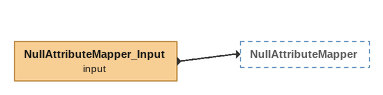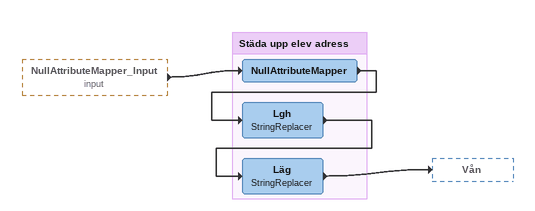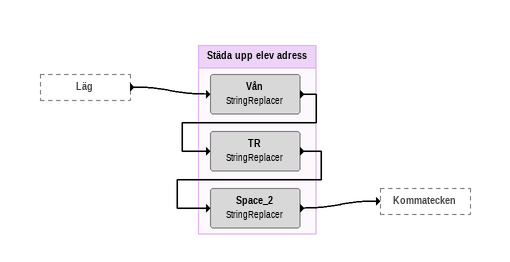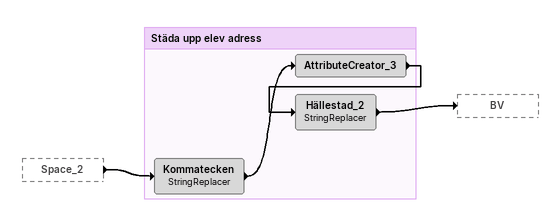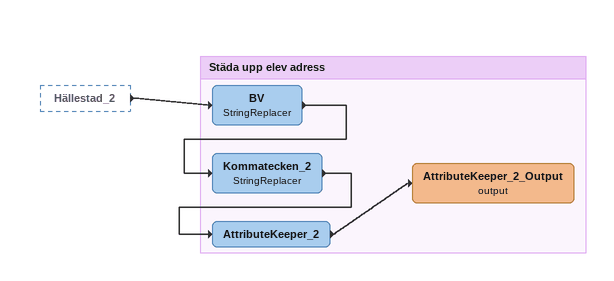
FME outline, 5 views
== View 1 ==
NullAttributeMapper_Input (input)
    -> NullAttributeMapper

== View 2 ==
NullAttributeMapper_Input (input) [outside]
    -> NullAttributeMapper

Bookmark: Städa upp elev adress
NullAttributeMapper
    -> Lgh
Lgh: StringReplacer
    -> Läg
Läg: StringReplacer
    -> Vån

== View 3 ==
Läg [outside]
    -> Vån

Bookmark: Städa upp elev adress
Vån: StringReplacer
    -> TR
TR: StringReplacer
    -> Space_2
Space_2: StringReplacer
    -> Kommatecken

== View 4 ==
Space_2 [outside]
    -> Kommatecken

Bookmark: Städa upp elev adress
Kommatecken: StringReplacer
    -> AttributeCreator_3
AttributeCreator_3
    -> Hällestad_2
Hällestad_2: StringReplacer
    -> BV

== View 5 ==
Hällestad_2 [outside]
    -> BV

Bookmark: Städa upp elev adress
BV: StringReplacer
    -> Kommatecken_2
Kommatecken_2: StringReplacer
    -> AttributeKeeper_2
AttributeKeeper_2
    -> AttributeKeeper_2_Output (output)
AttributeKeeper_2_Output (output)
